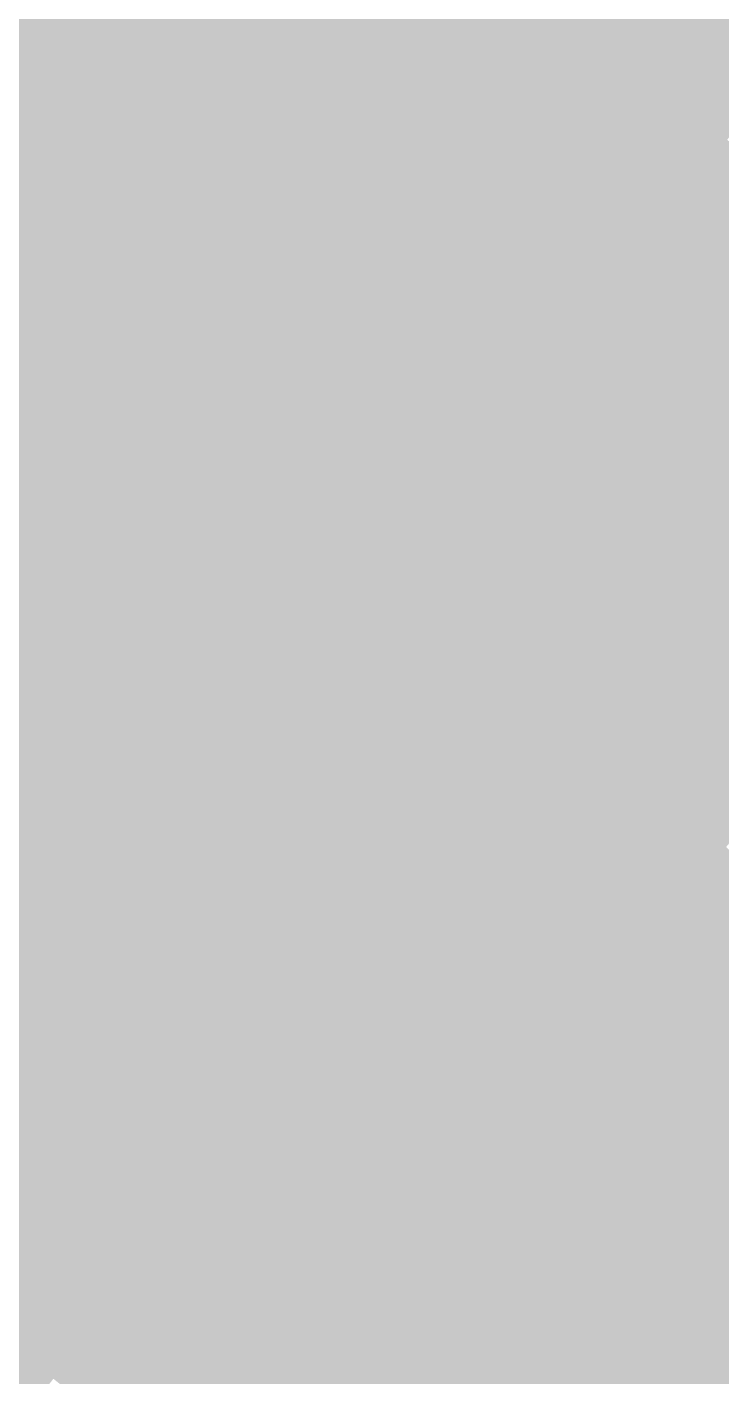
# Model space of a CAD drawing. Header units: inches. Extents: x -266 to 784, y -170 to 213.
# Drawn here: x 43.11 to 58.02, y 56.01 to 85 of the extents above; entities that cross this region are included whole.
import ezdxf

# ---------------------------------------------------------------- set-up
doc = ezdxf.new("R2010")
doc.units = ezdxf.units.IN
doc.header["$MEASUREMENT"] = 0

msp = doc.modelspace()

# ---------------------------------------------------------------- linework, layer by layer
at = {"color": 2, "true_color": 0xfffd3a}
msp.add_solid([(48.796921, 86.138612), (49.289819, 87.008699), (50.896172, 84.915132), (51.410274, 85.772861)], dxfattribs=at)
at = {"color": 51, "true_color": 0xfef54d}
msp.add_solid([(54.569757, 86.175064), (55.104755, 87.019917), (56.668164, 84.8099), (57.223734, 85.64137)], dxfattribs=at)
at = {"color": 2, "true_color": 0xf2ff20}
msp.add_solid([(40.617734, 85.878983), (41.045289, 86.782972), (42.713076, 84.856309), (43.162688, 85.749533)], dxfattribs=at)
at = {"color": 2, "true_color": 0xf8ff26}
msp.add_solid([(43.162688, 85.749533), (43.612299, 86.642757), (45.254087, 84.664441), (45.725483, 85.546363)], dxfattribs=at)
at = {"color": 2, "true_color": 0xfdff2d}
msp.add_solid([(45.725483, 85.546363), (46.19688, 86.428284), (47.811125, 84.398438), (48.304023, 85.268525)], dxfattribs=at)
at = {"color": 51, "true_color": 0xfef940}
msp.add_solid([(51.410274, 85.772861), (51.924377, 86.63059), (53.499762, 84.485357), (54.03476, 85.33021)], dxfattribs=at)
at = {"color": 51, "true_color": 0xfef153}
msp.add_solid([(57.223734, 85.64137), (57.779304, 86.47284), (59.308244, 84.211236), (59.884052, 85.028821)], dxfattribs=at)
at = {"color": 2, "true_color": 0xfffd33}
msp.add_solid([(48.304023, 85.268525), (48.796921, 86.138612), (50.382069, 84.057404), (50.896172, 84.915132)], dxfattribs=at)
at = {"color": 51, "true_color": 0xfef446}
msp.add_solid([(54.03476, 85.33021), (54.569757, 86.175064), (56.112594, 83.978431), (56.668164, 84.8099)], dxfattribs=at)
at = {"color": 2, "true_color": 0xf7ff20}
msp.add_solid([(42.713076, 84.856309), (43.162688, 85.749533), (44.78269, 83.78252), (45.254087, 84.664441)], dxfattribs=at)
at = {"color": 2, "true_color": 0xfdff26}
msp.add_solid([(45.254087, 84.664441), (45.725483, 85.546363), (47.318226, 83.528351), (47.811125, 84.398438)], dxfattribs=at)
at = {"color": 2, "true_color": 0xfff83a}
msp.add_solid([(50.896172, 84.915132), (51.410274, 85.772861), (52.964764, 83.640503), (53.499762, 84.485357)], dxfattribs=at)
at = {"color": 51, "true_color": 0xfef14d}
msp.add_solid([(56.668164, 84.8099), (57.223734, 85.64137), (58.732436, 83.393651), (59.308244, 84.211236)], dxfattribs=at)
at = {"color": 2, "true_color": 0xfffd2d}
msp.add_solid([(47.811125, 84.398438), (48.304023, 85.268525), (49.867966, 83.199675), (50.382069, 84.057404)], dxfattribs=at)
at = {"color": 51, "true_color": 0xfef440}
msp.add_solid([(53.499762, 84.485357), (54.03476, 85.33021), (55.557023, 83.146961), (56.112594, 83.978431)], dxfattribs=at)
at = {"color": 2, "true_color": 0xf7ff1a}
msp.add_solid([(42.263465, 83.963084), (42.713076, 84.856309), (44.311293, 82.900599), (44.78269, 83.78252)], dxfattribs=at)
at = {"color": 2, "true_color": 0xfcff20}
msp.add_solid([(44.78269, 83.78252), (45.254087, 84.664441), (46.825328, 82.658264), (47.318226, 83.528351)], dxfattribs=at)
at = {"color": 2, "true_color": 0xfff833}
msp.add_solid([(50.382069, 84.057404), (50.896172, 84.915132), (52.429767, 82.795649), (52.964764, 83.640503)], dxfattribs=at)
at = {"color": 51, "true_color": 0xfef046}
msp.add_solid([(56.112594, 83.978431), (56.668164, 84.8099), (58.156627, 82.576066), (58.732436, 83.393651)], dxfattribs=at)
at = {"color": 2, "true_color": 0xfffd26}
msp.add_solid([(47.318226, 83.528351), (47.811125, 84.398438), (49.353863, 82.341947), (49.867966, 83.199675)], dxfattribs=at)
at = {"color": 2, "true_color": 0xfff43a}
msp.add_solid([(52.964764, 83.640503), (53.499762, 84.485357), (55.001453, 82.315492), (55.557023, 83.146961)], dxfattribs=at)
at = {"color": 2, "true_color": 0xf7ff13}
msp.add_solid([(41.813854, 83.06986), (42.263465, 83.963084), (43.839897, 82.018678), (44.311293, 82.900599)], dxfattribs=at)
at = {"color": 2, "true_color": 0xfcff1a}
msp.add_solid([(44.311293, 82.900599), (44.78269, 83.78252), (46.33243, 81.788177), (46.825328, 82.658264)], dxfattribs=at)
at = {"color": 2, "true_color": 0xfff82d}
msp.add_solid([(49.867966, 83.199675), (50.382069, 84.057404), (51.894769, 81.950796), (52.429767, 82.795649)], dxfattribs=at)
at = {"color": 51, "true_color": 0xfef040}
msp.add_solid([(55.557023, 83.146961), (56.112594, 83.978431), (57.580819, 81.758481), (58.156627, 82.576066)], dxfattribs=at)
at = {"color": 2, "true_color": 0xfffc20}
msp.add_solid([(46.825328, 82.658264), (47.318226, 83.528351), (48.839761, 81.484218), (49.353863, 82.341947)], dxfattribs=at)
at = {"color": 2, "true_color": 0xfff333}
msp.add_solid([(52.429767, 82.795649), (52.964764, 83.640503), (54.445883, 81.484022), (55.001453, 82.315492)], dxfattribs=at)
at = {"color": 2, "true_color": 0xf7ff0d}
msp.add_solid([(41.364242, 82.176636), (41.813854, 83.06986), (43.3685, 81.136756), (43.839897, 82.018678)], dxfattribs=at)
at = {"color": 2, "true_color": 0xfff826}
msp.add_solid([(49.353863, 82.341947), (49.867966, 83.199675), (51.359772, 81.105942), (51.894769, 81.950796)], dxfattribs=at)
at = {"color": 2, "true_color": 0xffef3a}
msp.add_solid([(55.001453, 82.315492), (55.557023, 83.146961), (57.005011, 80.940897), (57.580819, 81.758481)], dxfattribs=at)
at = {"color": 2, "true_color": 0xfcff13}
msp.add_solid([(43.839897, 82.018678), (44.311293, 82.900599), (45.839532, 80.91809), (46.33243, 81.788177)], dxfattribs=at)
at = {"color": 2, "true_color": 0xfffc1a}
msp.add_solid([(46.33243, 81.788177), (46.825328, 82.658264), (48.325658, 80.626489), (48.839761, 81.484218)], dxfattribs=at)
at = {"color": 2, "true_color": 0xfff32d}
msp.add_solid([(51.894769, 81.950796), (52.429767, 82.795649), (53.890313, 80.652552), (54.445883, 81.484022)], dxfattribs=at)
at = {"color": 2, "true_color": 0xfff720}
msp.add_solid([(48.839761, 81.484218), (49.353863, 82.341947), (50.824774, 80.261089), (51.359772, 81.105942)], dxfattribs=at)
at = {"color": 41, "true_color": 0xfeeb40}
msp.add_solid([(57.580819, 81.758481), (58.156627, 82.576066), (59.56993, 80.320753), (60.16563, 81.123961)], dxfattribs=at)
at = {"color": 2, "true_color": 0xf6ff06}
msp.add_solid([(40.914631, 81.283411), (41.364242, 82.176636), (42.897103, 80.254835), (43.3685, 81.136756)], dxfattribs=at)
at = {"color": 2, "true_color": 0xffee33}
msp.add_solid([(54.445883, 81.484022), (55.001453, 82.315492), (56.429203, 80.123312), (57.005011, 80.940897)], dxfattribs=at)
at = {"color": 2, "true_color": 0xfcff0d}
msp.add_solid([(43.3685, 81.136756), (43.839897, 82.018678), (45.346634, 80.048003), (45.839532, 80.91809)], dxfattribs=at)
at = {"color": 2, "true_color": 0xfffc13}
msp.add_solid([(45.839532, 80.91809), (46.33243, 81.788177), (47.811555, 79.768761), (48.325658, 80.626489)], dxfattribs=at)
at = {"color": 2, "true_color": 0xfff226}
msp.add_solid([(51.359772, 81.105942), (51.894769, 81.950796), (53.334742, 79.821083), (53.890313, 80.652552)], dxfattribs=at)
at = {"color": 2, "true_color": 0xffea3a}
msp.add_solid([(57.005011, 80.940897), (57.580819, 81.758481), (58.974231, 79.517546), (59.56993, 80.320753)], dxfattribs=at)
at = {"color": 2, "true_color": 0xfff71a}
msp.add_solid([(48.325658, 80.626489), (48.839761, 81.484218), (50.289776, 79.416235), (50.824774, 80.261089)], dxfattribs=at)
at = {"color": 2, "true_color": 0xffee2d}
msp.add_solid([(53.890313, 80.652552), (54.445883, 81.484022), (55.853395, 79.305727), (56.429203, 80.123312)], dxfattribs=at)
at = {"color": 2, "true_color": 0xfcff06}
msp.add_solid([(42.897103, 80.254835), (43.3685, 81.136756), (44.853735, 79.177916), (45.346634, 80.048003)], dxfattribs=at)
at = {"color": 2, "true_color": 0xfffc0d}
msp.add_solid([(45.346634, 80.048003), (45.839532, 80.91809), (47.297452, 78.911032), (47.811555, 79.768761)], dxfattribs=at)
at = {"color": 2, "true_color": 0xfff220}
msp.add_solid([(50.824774, 80.261089), (51.359772, 81.105942), (52.779172, 78.989613), (53.334742, 79.821083)], dxfattribs=at)
at = {"color": 2, "true_color": 0xffea33}
msp.add_solid([(56.429203, 80.123312), (57.005011, 80.940897), (58.378532, 78.714338), (58.974231, 79.517546)], dxfattribs=at)
at = {"color": 2, "true_color": 0xfff713}
msp.add_solid([(47.811555, 79.768761), (48.325658, 80.626489), (49.754779, 78.571382), (50.289776, 79.416235)], dxfattribs=at)
at = {"color": 2, "true_color": 0xffed26}
msp.add_solid([(53.334742, 79.821083), (53.890313, 80.652552), (55.277586, 78.488142), (55.853395, 79.305727)], dxfattribs=at)
at = {"color": 2, "true_color": 0xfcff00}
msp.add_solid([(42.425706, 79.372914), (42.897103, 80.254835), (44.360837, 78.307829), (44.853735, 79.177916)], dxfattribs=at)
at = {"color": 2, "true_color": 0xfffc06}
msp.add_solid([(44.853735, 79.177916), (45.346634, 80.048003), (46.78335, 78.053304), (47.297452, 78.911032)], dxfattribs=at)
at = {"color": 2, "true_color": 0xfff21a}
msp.add_solid([(50.289776, 79.416235), (50.824774, 80.261089), (52.223602, 78.158144), (52.779172, 78.989613)], dxfattribs=at)
at = {"color": 2, "true_color": 0xffe92d}
msp.add_solid([(55.853395, 79.305727), (56.429203, 80.123312), (57.782833, 77.911131), (58.378532, 78.714338)], dxfattribs=at)
at = {"color": 2, "true_color": 0xfff70d}
msp.add_solid([(47.297452, 78.911032), (47.811555, 79.768761), (49.219781, 77.726528), (49.754779, 78.571382)], dxfattribs=at)
at = {"color": 2, "true_color": 0xffed20}
msp.add_solid([(52.779172, 78.989613), (53.334742, 79.821083), (54.701778, 77.670557), (55.277586, 78.488142)], dxfattribs=at)
at = {"color": 2, "true_color": 0xf9fc00}
msp.add_solid([(41.95431, 78.490993), (42.425706, 79.372914), (43.867939, 77.437742), (44.360837, 78.307829)], dxfattribs=at)
at = {"color": 2, "true_color": 0xfffc00}
msp.add_solid([(44.360837, 78.307829), (44.853735, 79.177916), (46.269247, 77.195575), (46.78335, 78.053304)], dxfattribs=at)
at = {"color": 2, "true_color": 0xfff113}
msp.add_solid([(49.754779, 78.571382), (50.289776, 79.416235), (51.668032, 77.326674), (52.223602, 78.158144)], dxfattribs=at)
at = {"color": 2, "true_color": 0xffe826}
msp.add_solid([(55.277586, 78.488142), (55.853395, 79.305727), (57.187133, 77.107923), (57.782833, 77.911131)], dxfattribs=at)
at = {"color": 2, "true_color": 0xfff606}
msp.add_solid([(46.78335, 78.053304), (47.297452, 78.911032), (48.684783, 76.881674), (49.219781, 77.726528)], dxfattribs=at)
at = {"color": 2, "true_color": 0xffec1a}
msp.add_solid([(52.223602, 78.158144), (52.779172, 78.989613), (54.12597, 76.852972), (54.701778, 77.670557)], dxfattribs=at)
at = {"color": 2, "true_color": 0xfff10d}
msp.add_solid([(49.219781, 77.726528), (49.754779, 78.571382), (51.112461, 76.495204), (51.668032, 77.326674)], dxfattribs=at)
at = {"color": 2, "true_color": 0xffe42d}
msp.add_solid([(57.782833, 77.911131), (58.378532, 78.714338), (59.677464, 76.469603), (60.292696, 77.25795)], dxfattribs=at)
at = {"color": 2, "true_color": 0xf5f700}
msp.add_solid([(41.482913, 77.609071), (41.95431, 78.490993), (43.375041, 76.567655), (43.867939, 77.437742)], dxfattribs=at)
at = {"color": 2, "true_color": 0xfcf900}
msp.add_solid([(43.867939, 77.437742), (44.360837, 78.307829), (45.755144, 76.337846), (46.269247, 77.195575)], dxfattribs=at)
at = {"color": 2, "true_color": 0xffe720}
msp.add_solid([(54.701778, 77.670557), (55.277586, 78.488142), (56.591434, 76.304715), (57.187133, 77.107923)], dxfattribs=at)
at = {"color": 2, "true_color": 0xfff600}
msp.add_solid([(46.269247, 77.195575), (46.78335, 78.053304), (48.149786, 76.036821), (48.684783, 76.881674)], dxfattribs=at)
at = {"color": 2, "true_color": 0xffec13}
msp.add_solid([(51.668032, 77.326674), (52.223602, 78.158144), (53.550162, 76.035388), (54.12597, 76.852972)], dxfattribs=at)
at = {"color": 2, "true_color": 0xfff006}
msp.add_solid([(48.684783, 76.881674), (49.219781, 77.726528), (50.556891, 75.663735), (51.112461, 76.495204)], dxfattribs=at)
at = {"color": 2, "true_color": 0xffe326}
msp.add_solid([(57.187133, 77.107923), (57.782833, 77.911131), (59.062233, 75.681257), (59.677464, 76.469603)], dxfattribs=at)
at = {"color": 2, "true_color": 0xf0f300}
msp.add_solid([(41.011516, 76.72715), (41.482913, 77.609071), (42.882143, 75.697568), (43.375041, 76.567655)], dxfattribs=at)
at = {"color": 2, "true_color": 0xf7f500}
msp.add_solid([(43.375041, 76.567655), (43.867939, 77.437742), (45.241041, 75.480118), (45.755144, 76.337846)], dxfattribs=at)
at = {"color": 2, "true_color": 0xffe71a}
msp.add_solid([(54.12597, 76.852972), (54.701778, 77.670557), (55.995735, 75.501508), (56.591434, 76.304715)], dxfattribs=at)
at = {"color": 2, "true_color": 0xfcf300}
msp.add_solid([(45.755144, 76.337846), (46.269247, 77.195575), (47.614788, 75.191967), (48.149786, 76.036821)], dxfattribs=at)
at = {"color": 2, "true_color": 0xffeb0d}
msp.add_solid([(51.112461, 76.495204), (51.668032, 77.326674), (52.974354, 75.217803), (53.550162, 76.035388)], dxfattribs=at)
at = {"color": 2, "true_color": 0xfff000}
msp.add_solid([(48.149786, 76.036821), (48.684783, 76.881674), (50.001321, 74.832265), (50.556891, 75.663735)], dxfattribs=at)
at = {"color": 2, "true_color": 0xffe613}
msp.add_solid([(53.550162, 76.035388), (54.12597, 76.852972), (55.400035, 74.6983), (55.995735, 75.501508)], dxfattribs=at)
at = {"color": 2, "true_color": 0xffe220}
msp.add_solid([(56.591434, 76.304715), (57.187133, 77.107923), (58.447001, 74.892911), (59.062233, 75.681257)], dxfattribs=at)
at = {"color": 2, "true_color": 0xf3f000}
msp.add_solid([(42.882143, 75.697568), (43.375041, 76.567655), (44.726939, 74.622389), (45.241041, 75.480118)], dxfattribs=at)
at = {"color": 2, "true_color": 0xf7ef00}
msp.add_solid([(45.241041, 75.480118), (45.755144, 76.337846), (47.079791, 74.347114), (47.614788, 75.191967)], dxfattribs=at)
at = {"color": 2, "true_color": 0xffeb06}
msp.add_solid([(50.556891, 75.663735), (51.112461, 76.495204), (52.398545, 74.400218), (52.974354, 75.217803)], dxfattribs=at)
at = {"color": 2, "true_color": 0xffe11a}
msp.add_solid([(55.995735, 75.501508), (56.591434, 76.304715), (57.83177, 74.104564), (58.447001, 74.892911)], dxfattribs=at)
at = {"color": 2, "true_color": 0xfced00}
msp.add_solid([(47.614788, 75.191967), (48.149786, 76.036821), (49.445751, 74.000795), (50.001321, 74.832265)], dxfattribs=at)
at = {"color": 2, "true_color": 0xffe50d}
msp.add_solid([(52.974354, 75.217803), (53.550162, 76.035388), (54.804336, 73.895093), (55.400035, 74.6983)], dxfattribs=at)
at = {"color": 2, "true_color": 0xefec00}
msp.add_solid([(42.389245, 74.827481), (42.882143, 75.697568), (44.212836, 73.76466), (44.726939, 74.622389)], dxfattribs=at)
at = {"color": 2, "true_color": 0xf3eb00}
msp.add_solid([(44.726939, 74.622389), (45.241041, 75.480118), (46.544793, 73.50226), (47.079791, 74.347114)], dxfattribs=at)
at = {"color": 2, "true_color": 0xffea00}
msp.add_solid([(50.001321, 74.832265), (50.556891, 75.663735), (51.822737, 73.582633), (52.398545, 74.400218)], dxfattribs=at)
at = {"color": 2, "true_color": 0xffe113}
msp.add_solid([(55.400035, 74.6983), (55.995735, 75.501508), (57.216538, 73.316218), (57.83177, 74.104564)], dxfattribs=at)
at = {"color": 2, "true_color": 0xf7e900}
msp.add_solid([(47.079791, 74.347114), (47.614788, 75.191967), (48.890181, 73.169326), (49.445751, 74.000795)], dxfattribs=at)
at = {"color": 2, "true_color": 0xffe506}
msp.add_solid([(52.398545, 74.400218), (52.974354, 75.217803), (54.208637, 73.091885), (54.804336, 73.895093)], dxfattribs=at)
at = {"color": 2, "true_color": 0xebe800}
msp.add_solid([(41.896346, 73.957394), (42.389245, 74.827481), (43.698733, 72.906932), (44.212836, 73.76466)], dxfattribs=at)
at = {"color": 2, "true_color": 0xfce700}
msp.add_solid([(49.445751, 74.000795), (50.001321, 74.832265), (51.246929, 72.765048), (51.822737, 73.582633)], dxfattribs=at)
at = {"color": 40, "true_color": 0xffdc1a}
msp.add_solid([(57.83177, 74.104564), (58.447001, 74.892911), (59.632969, 72.662983), (60.267362, 73.435993)], dxfattribs=at)
at = {"color": 2, "true_color": 0xefe700}
msp.add_solid([(44.212836, 73.76466), (44.726939, 74.622389), (46.009795, 72.657407), (46.544793, 73.50226)], dxfattribs=at)
at = {"color": 2, "true_color": 0xffe00d}
msp.add_solid([(54.804336, 73.895093), (55.400035, 74.6983), (56.601306, 72.527871), (57.216538, 73.316218)], dxfattribs=at)
at = {"color": 2, "true_color": 0xf3e500}
msp.add_solid([(46.544793, 73.50226), (47.079791, 74.347114), (48.33461, 72.337856), (48.890181, 73.169326)], dxfattribs=at)
at = {"color": 2, "true_color": 0xffe400}
msp.add_solid([(51.822737, 73.582633), (52.398545, 74.400218), (53.612937, 72.288678), (54.208637, 73.091885)], dxfattribs=at)
at = {"color": 52, "true_color": 0xe6e400}
msp.add_solid([(41.403448, 73.087307), (41.896346, 73.957394), (43.184631, 72.049203), (43.698733, 72.906932)], dxfattribs=at)
at = {"color": 2, "true_color": 0xf7e300}
msp.add_solid([(48.890181, 73.169326), (49.445751, 74.000795), (50.671121, 71.947464), (51.246929, 72.765048)], dxfattribs=at)
at = {"color": 40, "true_color": 0xffdb13}
msp.add_solid([(57.216538, 73.316218), (57.83177, 74.104564), (58.998575, 71.889972), (59.632969, 72.662983)], dxfattribs=at)
at = {"color": 2, "true_color": 0xebe200}
msp.add_solid([(43.698733, 72.906932), (44.212836, 73.76466), (45.474798, 71.812553), (46.009795, 72.657407)], dxfattribs=at)
at = {"color": 2, "true_color": 0xffdf06}
msp.add_solid([(54.208637, 73.091885), (54.804336, 73.895093), (55.986075, 71.739525), (56.601306, 72.527871)], dxfattribs=at)
at = {"color": 2, "true_color": 0xefe100}
msp.add_solid([(46.009795, 72.657407), (46.544793, 73.50226), (47.77904, 71.506387), (48.33461, 72.337856)], dxfattribs=at)
at = {"color": 2, "true_color": 0xfce100}
msp.add_solid([(51.246929, 72.765048), (51.822737, 73.582633), (53.017238, 71.48547), (53.612937, 72.288678)], dxfattribs=at)
at = {"color": 52, "true_color": 0xe2df00}
msp.add_solid([(40.91055, 72.21722), (41.403448, 73.087307), (42.670528, 71.191475), (43.184631, 72.049203)], dxfattribs=at)
at = {"color": 2, "true_color": 0xf3df00}
msp.add_solid([(48.33461, 72.337856), (48.890181, 73.169326), (50.095313, 71.129879), (50.671121, 71.947464)], dxfattribs=at)
at = {"color": 40, "true_color": 0xffde00}
msp.add_solid([(53.612937, 72.288678), (54.208637, 73.091885), (55.370843, 70.951178), (55.986075, 71.739525)], dxfattribs=at)
at = {"color": 40, "true_color": 0xffda0d}
msp.add_solid([(56.601306, 72.527871), (57.216538, 73.316218), (58.364182, 71.116962), (58.998575, 71.889972)], dxfattribs=at)
at = {"color": 52, "true_color": 0xe6de00}
msp.add_solid([(43.184631, 72.049203), (43.698733, 72.906932), (44.9398, 70.967699), (45.474798, 71.812553)], dxfattribs=at)
at = {"color": 40, "true_color": 0xf7dd00}
msp.add_solid([(50.671121, 71.947464), (51.246929, 72.765048), (52.421539, 70.682263), (53.017238, 71.48547)], dxfattribs=at)
at = {"color": 52, "true_color": 0xebdd00}
msp.add_solid([(45.474798, 71.812553), (46.009795, 72.657407), (47.22347, 70.674917), (47.77904, 71.506387)], dxfattribs=at)
at = {"color": 40, "true_color": 0xffd906}
msp.add_solid([(55.986075, 71.739525), (56.601306, 72.527871), (57.729789, 70.343951), (58.364182, 71.116962)], dxfattribs=at)
at = {"color": 40, "true_color": 0xefdb00}
msp.add_solid([(47.77904, 71.506387), (48.33461, 72.337856), (49.519504, 70.312294), (50.095313, 71.129879)], dxfattribs=at)
at = {"color": 40, "true_color": 0xfcdb00}
msp.add_solid([(53.017238, 71.48547), (53.612937, 72.288678), (54.755612, 70.162832), (55.370843, 70.951178)], dxfattribs=at)
at = {"color": 52, "true_color": 0xe2da00}
msp.add_solid([(42.670528, 71.191475), (43.184631, 72.049203), (44.404802, 70.122846), (44.9398, 70.967699)], dxfattribs=at)
at = {"color": 40, "true_color": 0xf3da00}
msp.add_solid([(50.095313, 71.129879), (50.671121, 71.947464), (51.825839, 69.879055), (52.421539, 70.682263)], dxfattribs=at)
at = {"color": 52, "true_color": 0xe6d900}
msp.add_solid([(44.9398, 70.967699), (45.474798, 71.812553), (46.6679, 69.843447), (47.22347, 70.674917)], dxfattribs=at)
at = {"color": 40, "true_color": 0xffd800}
msp.add_solid([(55.370843, 70.951178), (55.986075, 71.739525), (57.095396, 69.570941), (57.729789, 70.343951)], dxfattribs=at)
at = {"color": 40, "true_color": 0xebd700}
msp.add_solid([(47.22347, 70.674917), (47.77904, 71.506387), (48.943696, 69.494709), (49.519504, 70.312294)], dxfattribs=at)
at = {"color": 40, "true_color": 0xf7d800}
msp.add_solid([(52.421539, 70.682263), (53.017238, 71.48547), (54.14038, 69.374486), (54.755612, 70.162832)], dxfattribs=at)
at = {"color": 52, "true_color": 0xded600}
msp.add_solid([(42.156425, 70.333746), (42.670528, 71.191475), (43.869805, 69.277992), (44.404802, 70.122846)], dxfattribs=at)
at = {"color": 40, "true_color": 0xefd600}
msp.add_solid([(49.519504, 70.312294), (50.095313, 71.129879), (51.23014, 69.075848), (51.825839, 69.879055)], dxfattribs=at)
at = {"color": 40, "true_color": 0xffd306}
msp.add_solid([(57.729789, 70.343951), (58.364182, 71.116962), (59.438729, 68.906005), (60.091902, 69.663214)], dxfattribs=at)
at = {"color": 52, "true_color": 0xe2d500}
msp.add_solid([(44.404802, 70.122846), (44.9398, 70.967699), (46.112329, 69.011978), (46.6679, 69.843447)], dxfattribs=at)
at = {"color": 40, "true_color": 0xfcd500}
msp.add_solid([(54.755612, 70.162832), (55.370843, 70.951178), (56.461002, 68.79793), (57.095396, 69.570941)], dxfattribs=at)
at = {"color": 52, "true_color": 0xe6d300}
msp.add_solid([(46.6679, 69.843447), (47.22347, 70.674917), (48.367888, 68.677124), (48.943696, 69.494709)], dxfattribs=at)
at = {"color": 40, "true_color": 0xf3d400}
msp.add_solid([(51.825839, 69.879055), (52.421539, 70.682263), (53.525148, 68.586139), (54.14038, 69.374486)], dxfattribs=at)
at = {"color": 52, "true_color": 0xdad200}
msp.add_solid([(41.642322, 69.476017), (42.156425, 70.333746), (43.334807, 68.433139), (43.869805, 69.277992)], dxfattribs=at)
at = {"color": 40, "true_color": 0xebd200}
msp.add_solid([(48.943696, 69.494709), (49.519504, 70.312294), (50.634441, 68.27264), (51.23014, 69.075848)], dxfattribs=at)
at = {"color": 40, "true_color": 0xf7d200}
msp.add_solid([(54.14038, 69.374486), (54.755612, 70.162832), (55.826609, 68.02492), (56.461002, 68.79793)], dxfattribs=at)
at = {"color": 40, "true_color": 0xffd200}
msp.add_solid([(57.095396, 69.570941), (57.729789, 70.343951), (58.785556, 68.148796), (59.438729, 68.906005)], dxfattribs=at)
at = {"color": 52, "true_color": 0xded100}
msp.add_solid([(43.869805, 69.277992), (44.404802, 70.122846), (45.556759, 68.180508), (46.112329, 69.011978)], dxfattribs=at)
at = {"color": 40, "true_color": 0xefd000}
msp.add_solid([(51.23014, 69.075848), (51.825839, 69.879055), (52.909917, 67.797793), (53.525148, 68.586139)], dxfattribs=at)
at = {"color": 52, "true_color": 0xe2d000}
msp.add_solid([(46.112329, 69.011978), (46.6679, 69.843447), (47.79208, 67.859539), (48.367888, 68.677124)], dxfattribs=at)
at = {"color": 52, "true_color": 0xd5ce00}
msp.add_solid([(41.12822, 68.618289), (41.642322, 69.476017), (42.79981, 67.588285), (43.334807, 68.433139)], dxfattribs=at)
at = {"color": 52, "true_color": 0xe6ce00}
msp.add_solid([(48.367888, 68.677124), (48.943696, 69.494709), (50.038742, 67.469433), (50.634441, 68.27264)], dxfattribs=at)
at = {"color": 40, "true_color": 0xf3ce00}
msp.add_solid([(53.525148, 68.586139), (54.14038, 69.374486), (55.192216, 67.251909), (55.826609, 68.02492)], dxfattribs=at)
at = {"color": 40, "true_color": 0xfccf00}
msp.add_solid([(56.461002, 68.79793), (57.095396, 69.570941), (58.132383, 67.391587), (58.785556, 68.148796)], dxfattribs=at)
at = {"color": 52, "true_color": 0xdacd00}
msp.add_solid([(43.334807, 68.433139), (43.869805, 69.277992), (45.001189, 67.349039), (45.556759, 68.180508)], dxfattribs=at)
at = {"color": 52, "true_color": 0xdecc00}
msp.add_solid([(45.556759, 68.180508), (46.112329, 69.011978), (47.216272, 67.041955), (47.79208, 67.859539)], dxfattribs=at)
at = {"color": 40, "true_color": 0xebcc00}
msp.add_solid([(50.634441, 68.27264), (51.23014, 69.075848), (52.294685, 67.009446), (52.909917, 67.797793)], dxfattribs=at)
at = {"color": 40, "true_color": 0xf7cc00}
msp.add_solid([(55.826609, 68.02492), (56.461002, 68.79793), (57.47921, 66.634378), (58.132383, 67.391587)], dxfattribs=at)
at = {"color": 52, "true_color": 0xd5c900}
msp.add_solid([(42.79981, 67.588285), (43.334807, 68.433139), (44.445619, 66.517569), (45.001189, 67.349039)], dxfattribs=at)
at = {"color": 52, "true_color": 0xe2ca00}
msp.add_solid([(47.79208, 67.859539), (48.367888, 68.677124), (49.443042, 66.666225), (50.038742, 67.469433)], dxfattribs=at)
at = {"color": 40, "true_color": 0xefcb00}
msp.add_solid([(52.909917, 67.797793), (53.525148, 68.586139), (54.557822, 66.478899), (55.192216, 67.251909)], dxfattribs=at)
at = {"color": 52, "true_color": 0xdac800}
msp.add_solid([(45.001189, 67.349039), (45.556759, 68.180508), (46.640464, 66.22437), (47.216272, 67.041955)], dxfattribs=at)
at = {"color": 52, "true_color": 0xe6c900}
msp.add_solid([(50.038742, 67.469433), (50.634441, 68.27264), (51.679454, 66.2211), (52.294685, 67.009446)], dxfattribs=at)
at = {"color": 52, "true_color": 0xdec600}
msp.add_solid([(47.216272, 67.041955), (47.79208, 67.859539), (48.847343, 65.863018), (49.443042, 66.666225)], dxfattribs=at)
at = {"color": 40, "true_color": 0xf3c800}
msp.add_solid([(55.192216, 67.251909), (55.826609, 68.02492), (56.826037, 65.87717), (57.47921, 66.634378)], dxfattribs=at)
at = {"color": 52, "true_color": 0xd1c500}
msp.add_solid([(42.264812, 66.743432), (42.79981, 67.588285), (43.890048, 65.686099), (44.445619, 66.517569)], dxfattribs=at)
at = {"color": 40, "true_color": 0xebc700}
msp.add_solid([(52.294685, 67.009446), (52.909917, 67.797793), (53.923429, 65.705889), (54.557822, 66.478899)], dxfattribs=at)
at = {"color": 52, "true_color": 0xd5c400}
msp.add_solid([(44.445619, 66.517569), (45.001189, 67.349039), (46.064655, 65.406785), (46.640464, 66.22437)], dxfattribs=at)
at = {"color": 52, "true_color": 0xe2c500}
msp.add_solid([(49.443042, 66.666225), (50.038742, 67.469433), (51.064222, 65.432753), (51.679454, 66.2211)], dxfattribs=at)
at = {"color": 40, "true_color": 0xf7c600}
msp.add_solid([(57.47921, 66.634378), (58.132383, 67.391587), (59.097188, 65.203699), (59.768747, 65.94465)], dxfattribs=at)
at = {"color": 52, "true_color": 0xdac300}
msp.add_solid([(46.640464, 66.22437), (47.216272, 67.041955), (48.251644, 65.05981), (48.847343, 65.863018)], dxfattribs=at)
at = {"color": 40, "true_color": 0xe6c300}
msp.add_solid([(51.679454, 66.2211), (52.294685, 67.009446), (53.289036, 64.932878), (53.923429, 65.705889)], dxfattribs=at)
at = {"color": 40, "true_color": 0xefc500}
msp.add_solid([(54.557822, 66.478899), (55.192216, 67.251909), (56.172864, 65.119961), (56.826037, 65.87717)], dxfattribs=at)
at = {"color": 52, "true_color": 0xcdc100}
msp.add_solid([(41.729814, 65.898578), (42.264812, 66.743432), (43.334478, 64.85463), (43.890048, 65.686099)], dxfattribs=at)
at = {"color": 52, "true_color": 0xd1c000}
msp.add_solid([(43.890048, 65.686099), (44.445619, 66.517569), (45.488847, 64.5892), (46.064655, 65.406785)], dxfattribs=at)
at = {"color": 52, "true_color": 0xdec100}
msp.add_solid([(48.847343, 65.863018), (49.443042, 66.666225), (50.44899, 64.644407), (51.064222, 65.432753)], dxfattribs=at)
at = {"color": 40, "true_color": 0xebc100}
msp.add_solid([(53.923429, 65.705889), (54.557822, 66.478899), (55.519692, 64.362752), (56.172864, 65.119961)], dxfattribs=at)
at = {"color": 40, "true_color": 0xf3c300}
msp.add_solid([(56.826037, 65.87717), (57.47921, 66.634378), (58.425629, 64.462748), (59.097188, 65.203699)], dxfattribs=at)
at = {"color": 52, "true_color": 0xd5bf00}
msp.add_solid([(46.064655, 65.406785), (46.640464, 66.22437), (47.655944, 64.256603), (48.251644, 65.05981)], dxfattribs=at)
at = {"color": 52, "true_color": 0xe2c000}
msp.add_solid([(51.064222, 65.432753), (51.679454, 66.2211), (52.654643, 64.159868), (53.289036, 64.932878)], dxfattribs=at)
at = {"color": 52, "true_color": 0xc9bd00}
msp.add_solid([(41.194817, 65.053725), (41.729814, 65.898578), (42.778908, 64.02316), (43.334478, 64.85463)], dxfattribs=at)
at = {"color": 52, "true_color": 0xdabe00}
msp.add_solid([(48.251644, 65.05981), (48.847343, 65.863018), (49.833759, 63.856061), (50.44899, 64.644407)], dxfattribs=at)
at = {"color": 40, "true_color": 0xefbf00}
msp.add_solid([(56.172864, 65.119961), (56.826037, 65.87717), (57.75407, 63.721797), (58.425629, 64.462748)], dxfattribs=at)
at = {"color": 52, "true_color": 0xcdbc00}
msp.add_solid([(43.334478, 64.85463), (43.890048, 65.686099), (44.913039, 63.771615), (45.488847, 64.5892)], dxfattribs=at)
at = {"color": 40, "true_color": 0xe6be00}
msp.add_solid([(53.289036, 64.932878), (53.923429, 65.705889), (54.866519, 63.605543), (55.519692, 64.362752)], dxfattribs=at)
at = {"color": 52, "true_color": 0xd1bb00}
msp.add_solid([(45.488847, 64.5892), (46.064655, 65.406785), (47.060245, 63.453395), (47.655944, 64.256603)], dxfattribs=at)
at = {"color": 52, "true_color": 0xdebc00}
msp.add_solid([(50.44899, 64.644407), (51.064222, 65.432753), (52.020249, 63.386857), (52.654643, 64.159868)], dxfattribs=at)
at = {"color": 52, "true_color": 0xd5ba00}
msp.add_solid([(47.655944, 64.256603), (48.251644, 65.05981), (49.218527, 63.067714), (49.833759, 63.856061)], dxfattribs=at)
at = {"color": 40, "true_color": 0xebbc00}
msp.add_solid([(55.519692, 64.362752), (56.172864, 65.119961), (57.082511, 62.980846), (57.75407, 63.721797)], dxfattribs=at)
at = {"color": 52, "true_color": 0xc9b800}
msp.add_solid([(42.778908, 64.02316), (43.334478, 64.85463), (44.337231, 62.954031), (44.913039, 63.771615)], dxfattribs=at)
at = {"color": 52, "true_color": 0xe2ba00}
msp.add_solid([(52.654643, 64.159868), (53.289036, 64.932878), (54.213346, 62.848334), (54.866519, 63.605543)], dxfattribs=at)
at = {"color": 52, "true_color": 0xcdb700}
msp.add_solid([(44.913039, 63.771615), (45.488847, 64.5892), (46.464546, 62.650187), (47.060245, 63.453395)], dxfattribs=at)
at = {"color": 52, "true_color": 0xdab800}
msp.add_solid([(49.833759, 63.856061), (50.44899, 64.644407), (51.385856, 62.613847), (52.020249, 63.386857)], dxfattribs=at)
at = {"color": 40, "true_color": 0xe6b800}
msp.add_solid([(54.866519, 63.605543), (55.519692, 64.362752), (56.410952, 62.239895), (57.082511, 62.980846)], dxfattribs=at)
at = {"color": 40, "true_color": 0xefba00}
msp.add_solid([(57.75407, 63.721797), (58.425629, 64.462748), (59.300487, 62.285249), (59.990027, 63.009496)], dxfattribs=at)
at = {"color": 52, "true_color": 0xd1b600}
msp.add_solid([(47.060245, 63.453395), (47.655944, 64.256603), (48.603296, 62.279368), (49.218527, 63.067714)], dxfattribs=at)
at = {"color": 52, "true_color": 0xdeb700}
msp.add_solid([(52.020249, 63.386857), (52.654643, 64.159868), (53.560173, 62.091125), (54.213346, 62.848334)], dxfattribs=at)
at = {"color": 52, "true_color": 0xc4b400}
msp.add_solid([(42.223338, 63.191691), (42.778908, 64.02316), (43.761423, 62.136446), (44.337231, 62.954031)], dxfattribs=at)
at = {"color": 52, "true_color": 0xd5b500}
msp.add_solid([(49.218527, 63.067714), (49.833759, 63.856061), (50.751463, 61.840836), (51.385856, 62.613847)], dxfattribs=at)
at = {"color": 52, "true_color": 0xc9b300}
msp.add_solid([(44.337231, 62.954031), (44.913039, 63.771615), (45.868846, 61.84698), (46.464546, 62.650187)], dxfattribs=at)
at = {"color": 40, "true_color": 0xe2b500}
msp.add_solid([(54.213346, 62.848334), (54.866519, 63.605543), (55.739393, 61.498943), (56.410952, 62.239895)], dxfattribs=at)
at = {"color": 40, "true_color": 0xebb600}
msp.add_solid([(57.082511, 62.980846), (57.75407, 63.721797), (58.610946, 61.561002), (59.300487, 62.285249)], dxfattribs=at)
at = {"color": 42, "true_color": 0xcdb200}
msp.add_solid([(46.464546, 62.650187), (47.060245, 63.453395), (47.988064, 61.491021), (48.603296, 62.279368)], dxfattribs=at)
at = {"color": 52, "true_color": 0xdab300}
msp.add_solid([(51.385856, 62.613847), (52.020249, 63.386857), (52.907, 61.333917), (53.560173, 62.091125)], dxfattribs=at)
at = {"color": 42, "true_color": 0xc0b000}
msp.add_solid([(41.667767, 62.360221), (42.223338, 63.191691), (43.185614, 61.318861), (43.761423, 62.136446)], dxfattribs=at)
at = {"color": 42, "true_color": 0xc4b000}
msp.add_solid([(43.761423, 62.136446), (44.337231, 62.954031), (45.273147, 61.043772), (45.868846, 61.84698)], dxfattribs=at)
at = {"color": 42, "true_color": 0xd1b100}
msp.add_solid([(48.603296, 62.279368), (49.218527, 63.067714), (50.117069, 61.067826), (50.751463, 61.840836)], dxfattribs=at)
at = {"color": 40, "true_color": 0xe6b300}
msp.add_solid([(56.410952, 62.239895), (57.082511, 62.980846), (57.921406, 60.836755), (58.610946, 61.561002)], dxfattribs=at)
at = {"color": 42, "true_color": 0xc9af00}
msp.add_solid([(45.868846, 61.84698), (46.464546, 62.650187), (47.372832, 60.702675), (47.988064, 61.491021)], dxfattribs=at)
at = {"color": 42, "true_color": 0xdeb200}
msp.add_solid([(53.560173, 62.091125), (54.213346, 62.848334), (55.067834, 60.757992), (55.739393, 61.498943)], dxfattribs=at)
at = {"color": 42, "true_color": 0xbcac00}
msp.add_solid([(41.112197, 61.528751), (41.667767, 62.360221), (42.609806, 60.501276), (43.185614, 61.318861)], dxfattribs=at)
at = {"color": 42, "true_color": 0xd5b000}
msp.add_solid([(50.751463, 61.840836), (51.385856, 62.613847), (52.253827, 60.576708), (52.907, 61.333917)], dxfattribs=at)
at = {"color": 42, "true_color": 0xc0ac00}
msp.add_solid([(43.185614, 61.318861), (43.761423, 62.136446), (44.677448, 60.240565), (45.273147, 61.043772)], dxfattribs=at)
at = {"color": 42, "true_color": 0xcdae00}
msp.add_solid([(47.988064, 61.491021), (48.603296, 62.279368), (49.482676, 60.294815), (50.117069, 61.067826)], dxfattribs=at)
at = {"color": 42, "true_color": 0xdaae00}
msp.add_solid([(52.907, 61.333917), (53.560173, 62.091125), (54.396275, 60.017041), (55.067834, 60.757992)], dxfattribs=at)
at = {"color": 42, "true_color": 0xe2b000}
msp.add_solid([(55.739393, 61.498943), (56.410952, 62.239895), (57.231865, 60.112508), (57.921406, 60.836755)], dxfattribs=at)
at = {"color": 42, "true_color": 0xc4ab00}
msp.add_solid([(45.273147, 61.043772), (45.868846, 61.84698), (46.757601, 59.914328), (47.372832, 60.702675)], dxfattribs=at)
at = {"color": 42, "true_color": 0xd1ac00}
msp.add_solid([(50.117069, 61.067826), (50.751463, 61.840836), (51.600655, 59.819499), (52.253827, 60.576708)], dxfattribs=at)
at = {"color": 42, "true_color": 0xc9aa00}
msp.add_solid([(47.372832, 60.702675), (47.988064, 61.491021), (48.848283, 59.521805), (49.482676, 60.294815)], dxfattribs=at)
at = {"color": 42, "true_color": 0xdeac00}
msp.add_solid([(55.067834, 60.757992), (55.739393, 61.498943), (56.542325, 59.388261), (57.231865, 60.112508)], dxfattribs=at)
at = {"color": 40, "true_color": 0xe6ae00}
msp.add_solid([(57.921406, 60.836755), (58.610946, 61.561002), (59.39697, 59.39697), (60.104076, 60.104076)], dxfattribs=at)
at = {"color": 42, "true_color": 0xbca800}
msp.add_solid([(42.609806, 60.501276), (43.185614, 61.318861), (44.081749, 59.437357), (44.677448, 60.240565)], dxfattribs=at)
at = {"color": 42, "true_color": 0xd5ab00}
msp.add_solid([(52.253827, 60.576708), (52.907, 61.333917), (53.724716, 59.27609), (54.396275, 60.017041)], dxfattribs=at)
at = {"color": 42, "true_color": 0xc0a700}
msp.add_solid([(44.677448, 60.240565), (45.273147, 61.043772), (46.142369, 59.125982), (46.757601, 59.914328)], dxfattribs=at)
at = {"color": 42, "true_color": 0xcda900}
msp.add_solid([(49.482676, 60.294815), (50.117069, 61.067826), (50.947482, 59.06229), (51.600655, 59.819499)], dxfattribs=at)
at = {"color": 42, "true_color": 0xc4a600}
msp.add_solid([(46.757601, 59.914328), (47.372832, 60.702675), (48.21389, 58.748794), (48.848283, 59.521805)], dxfattribs=at)
at = {"color": 42, "true_color": 0xdaa900}
msp.add_solid([(54.396275, 60.017041), (55.067834, 60.757992), (55.852784, 58.664014), (56.542325, 59.388261)], dxfattribs=at)
at = {"color": 42, "true_color": 0xe2aa00}
msp.add_solid([(57.231865, 60.112508), (57.921406, 60.836755), (58.689863, 58.689863), (59.39697, 59.39697)], dxfattribs=at)
at = {"color": 42, "true_color": 0xb7a400}
msp.add_solid([(42.033998, 59.683691), (42.609806, 60.501276), (43.486049, 58.63415), (44.081749, 59.437357)], dxfattribs=at)
at = {"color": 42, "true_color": 0xd1a700}
msp.add_solid([(51.600655, 59.819499), (52.253827, 60.576708), (53.053157, 58.535139), (53.724716, 59.27609)], dxfattribs=at)
at = {"color": 42, "true_color": 0xbca400}
msp.add_solid([(44.081749, 59.437357), (44.677448, 60.240565), (45.527138, 58.337636), (46.142369, 59.125982)], dxfattribs=at)
at = {"color": 42, "true_color": 0xc9a500}
msp.add_solid([(48.848283, 59.521805), (49.482676, 60.294815), (50.294309, 58.305081), (50.947482, 59.06229)], dxfattribs=at)
at = {"color": 42, "true_color": 0xd5a600}
msp.add_solid([(53.724716, 59.27609), (54.396275, 60.017041), (55.163244, 57.939767), (55.852784, 58.664014)], dxfattribs=at)
at = {"color": 42, "true_color": 0xdea700}
msp.add_solid([(56.542325, 59.388261), (57.231865, 60.112508), (57.982756, 57.982756), (58.689863, 58.689863)], dxfattribs=at)
at = {"color": 42, "true_color": 0xc0a300}
msp.add_solid([(46.142369, 59.125982), (46.757601, 59.914328), (47.579496, 57.975784), (48.21389, 58.748794)], dxfattribs=at)
at = {"color": 42, "true_color": 0xcda400}
msp.add_solid([(50.947482, 59.06229), (51.600655, 59.819499), (52.381598, 57.794188), (53.053157, 58.535139)], dxfattribs=at)
at = {"color": 42, "true_color": 0xb3a000}
msp.add_solid([(41.45819, 58.866107), (42.033998, 59.683691), (42.89035, 57.830942), (43.486049, 58.63415)], dxfattribs=at)
at = {"color": 42, "true_color": 0xb7a000}
msp.add_solid([(43.486049, 58.63415), (44.081749, 59.437357), (44.911906, 57.549289), (45.527138, 58.337636)], dxfattribs=at)
at = {"color": 42, "true_color": 0xc4a200}
msp.add_solid([(48.21389, 58.748794), (48.848283, 59.521805), (49.641136, 57.547872), (50.294309, 58.305081)], dxfattribs=at)
at = {"color": 42, "true_color": 0xd1a300}
msp.add_solid([(53.053157, 58.535139), (53.724716, 59.27609), (54.473703, 57.21552), (55.163244, 57.939767)], dxfattribs=at)
at = {"color": 42, "true_color": 0xdaa400}
msp.add_solid([(55.852784, 58.664014), (56.542325, 59.388261), (57.275649, 57.275649), (57.982756, 57.982756)], dxfattribs=at)
at = {"color": 42, "true_color": 0xbc9f00}
msp.add_solid([(45.527138, 58.337636), (46.142369, 59.125982), (46.945103, 57.202774), (47.579496, 57.975784)], dxfattribs=at)
at = {"color": 42, "true_color": 0xc9a100}
msp.add_solid([(50.294309, 58.305081), (50.947482, 59.06229), (51.71004, 57.053237), (52.381598, 57.794188)], dxfattribs=at)
at = {"color": 42, "true_color": 0xb39c00}
msp.add_solid([(42.89035, 57.830942), (43.486049, 58.63415), (44.296675, 56.760943), (44.911906, 57.549289)], dxfattribs=at)
at = {"color": 42, "true_color": 0xc09e00}
msp.add_solid([(47.579496, 57.975784), (48.21389, 58.748794), (48.987963, 56.790663), (49.641136, 57.547872)], dxfattribs=at)
at = {"color": 42, "true_color": 0xd5a100}
msp.add_solid([(55.163244, 57.939767), (55.852784, 58.664014), (56.568542, 56.568542), (57.275649, 57.275649)], dxfattribs=at)
at = {"color": 42, "true_color": 0xdea200}
msp.add_solid([(57.982756, 57.982756), (58.689863, 58.689863), (59.388261, 56.542325), (60.112508, 57.231865)], dxfattribs=at)
at = {"color": 42, "true_color": 0xb79c00}
msp.add_solid([(44.911906, 57.549289), (45.527138, 58.337636), (46.31071, 56.429763), (46.945103, 57.202774)], dxfattribs=at)
at = {"color": 42, "true_color": 0xc49d00}
msp.add_solid([(49.641136, 57.547872), (50.294309, 58.305081), (51.038481, 56.312286), (51.71004, 57.053237)], dxfattribs=at)
at = {"color": 42, "true_color": 0xcd9f00}
msp.add_solid([(52.381598, 57.794188), (53.053157, 58.535139), (53.784162, 56.491272), (54.473703, 57.21552)], dxfattribs=at)
at = {"color": 42, "true_color": 0xda9f00}
msp.add_solid([(57.275649, 57.275649), (57.982756, 57.982756), (58.664014, 55.852784), (59.388261, 56.542325)], dxfattribs=at)
at = {"color": 54, "true_color": 0xaf9800}
msp.add_solid([(42.294651, 57.027735), (42.89035, 57.830942), (43.681443, 55.972596), (44.296675, 56.760943)], dxfattribs=at)
at = {"color": 42, "true_color": 0xbc9b00}
msp.add_solid([(46.945103, 57.202774), (47.579496, 57.975784), (48.33479, 56.033455), (48.987963, 56.790663)], dxfattribs=at)
at = {"color": 42, "true_color": 0xc99c00}
msp.add_solid([(51.71004, 57.053237), (52.381598, 57.794188), (53.094622, 55.767025), (53.784162, 56.491272)], dxfattribs=at)
at = {"color": 42, "true_color": 0xd19e00}
msp.add_solid([(54.473703, 57.21552), (55.163244, 57.939767), (55.861436, 55.861436), (56.568542, 56.568542)], dxfattribs=at)
at = {"color": 42, "true_color": 0xb39800}
msp.add_solid([(44.296675, 56.760943), (44.911906, 57.549289), (45.676316, 55.656753), (46.31071, 56.429763)], dxfattribs=at)
at = {"color": 42, "true_color": 0xc09a00}
msp.add_solid([(48.987963, 56.790663), (49.641136, 57.547872), (50.366922, 55.571334), (51.038481, 56.312286)], dxfattribs=at)
at = {"color": 42, "true_color": 0xb79700}
msp.add_solid([(46.31071, 56.429763), (46.945103, 57.202774), (47.681618, 55.276246), (48.33479, 56.033455)], dxfattribs=at)
at = {"color": 42, "true_color": 0xcd9a00}
msp.add_solid([(53.784162, 56.491272), (54.473703, 57.21552), (55.154329, 55.154329), (55.861436, 55.861436)], dxfattribs=at)
at = {"color": 42, "true_color": 0xd59c00}
msp.add_solid([(56.568542, 56.568542), (57.275649, 57.275649), (57.939767, 55.163244), (58.664014, 55.852784)], dxfattribs=at)
at = {"color": 54, "true_color": 0xab9500}
msp.add_solid([(41.698951, 56.224527), (42.294651, 57.027735), (43.066211, 55.18425), (43.681443, 55.972596)], dxfattribs=at)
at = {"color": 42, "true_color": 0xc49900}
msp.add_solid([(51.038481, 56.312286), (51.71004, 57.053237), (52.405081, 55.042778), (53.094622, 55.767025)], dxfattribs=at)
at = {"color": 54, "true_color": 0xaf9400}
msp.add_solid([(43.681443, 55.972596), (44.296675, 56.760943), (45.041923, 54.883742), (45.676316, 55.656753)], dxfattribs=at)
at = {"color": 42, "true_color": 0xbc9600}
msp.add_solid([(48.33479, 56.033455), (48.987963, 56.790663), (49.695363, 54.830383), (50.366922, 55.571334)], dxfattribs=at)
at = {"color": 42, "true_color": 0xd19900}
msp.add_solid([(55.861436, 55.861436), (56.568542, 56.568542), (57.21552, 54.473703), (57.939767, 55.163244)], dxfattribs=at)
at = {"color": 42, "true_color": 0xb39400}
msp.add_solid([(45.676316, 55.656753), (46.31071, 56.429763), (47.028445, 54.519037), (47.681618, 55.276246)], dxfattribs=at)
at = {"color": 42, "true_color": 0xc09500}
msp.add_solid([(50.366922, 55.571334), (51.038481, 56.312286), (51.715541, 54.318531), (52.405081, 55.042778)], dxfattribs=at)
at = {"color": 42, "true_color": 0xc99700}
msp.add_solid([(53.094622, 55.767025), (53.784162, 56.491272), (54.447222, 54.447222), (55.154329, 55.154329)], dxfattribs=at)
at = {"color": 42, "true_color": 0xb79300}
msp.add_solid([(47.681618, 55.276246), (48.33479, 56.033455), (49.023804, 54.089432), (49.695363, 54.830383)], dxfattribs=at)

doc.saveas('drawing.dxf')
